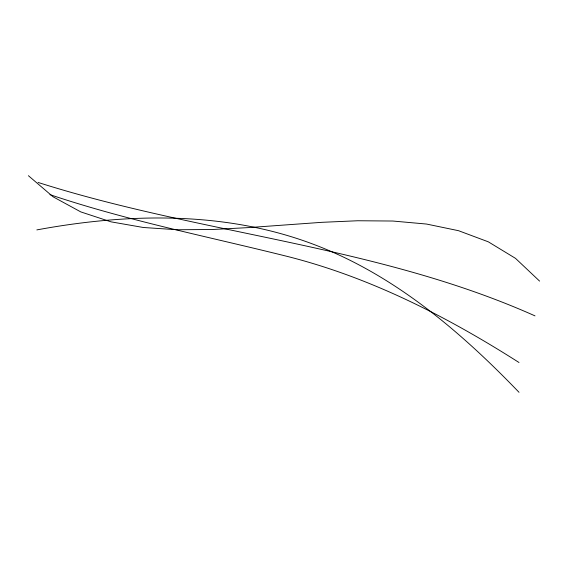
<?xml version="1.0" encoding="UTF-8"?>
<svg xmlns="http://www.w3.org/2000/svg" width="568" height="568" viewBox="0 0 568 568"><rect width="100%" height="100%" fill="white"/><g stroke="black" fill="none" stroke-linecap="round" stroke-linejoin="round"><path stroke-width="0.85" d="M36.842 229.905C130.107 212.638 229.38 210.948 318.818 246.37C396.755 277.092 461.564 332.607 519.017 392.303M38.077 182.442C201.697 234.513 377.116 245.326 535.006 315.879M49.927 194.632C127.899 220.881 208.704 236.693 288.359 256.679C370.925 277.695 447.477 316.937 519.003 362.505M28.4 175.697L53.108 196.819L80.798 211.907L111.03 221.847L143.377 227.498L177.408 229.756L212.695 229.493L248.798 227.583L321.744 222.329L357.733 220.753L392.815 221.03L426.561 224.055L458.546 230.7L488.331 241.833L515.495 258.348L539.6 281.11"/></g></svg>
